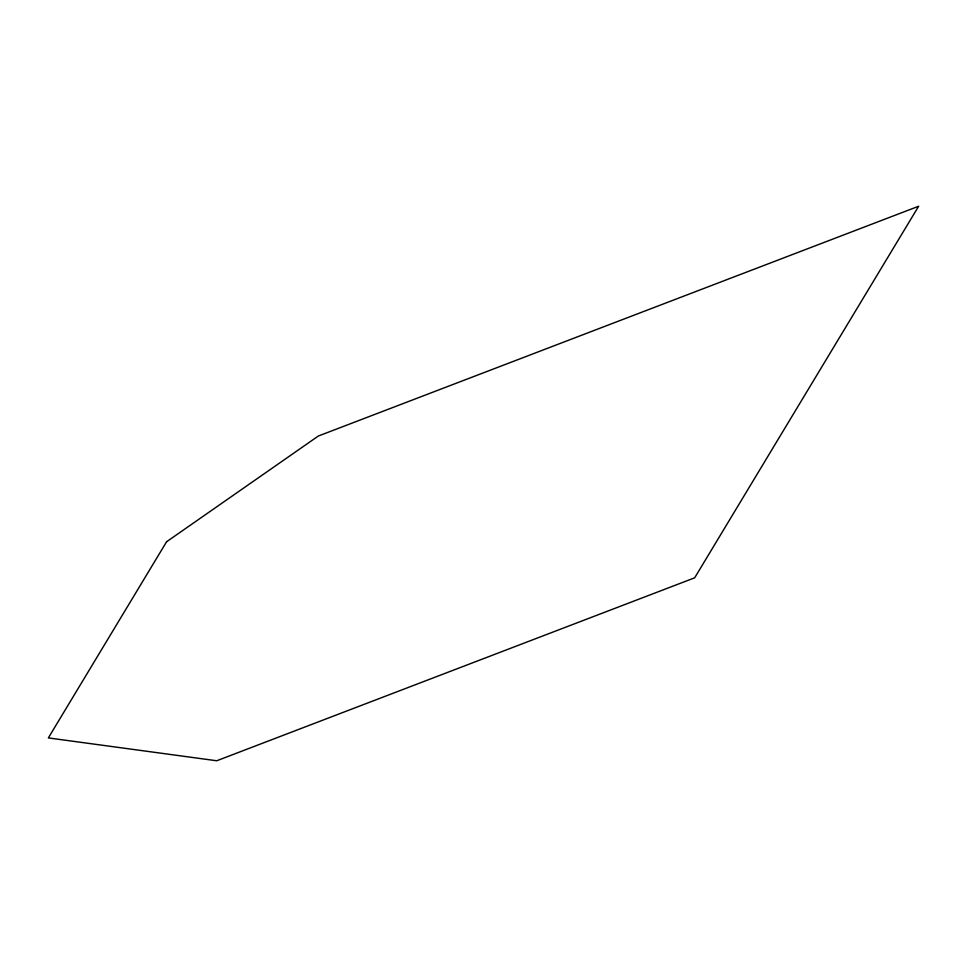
<?xml version="1.0" encoding="UTF-8"?>
<svg xmlns="http://www.w3.org/2000/svg" width="967" height="967" viewBox="0 0 967 967"><rect width="100%" height="100%" fill="white"/><g stroke="black" fill="none" stroke-linecap="round" stroke-linejoin="round"><path stroke-width="1.45" d="M166.59 541.75L48.35 737.918L216.741 760.763L694.669 577.819L918.65 206.237L318.336 436.02L166.59 541.75"/></g></svg>
